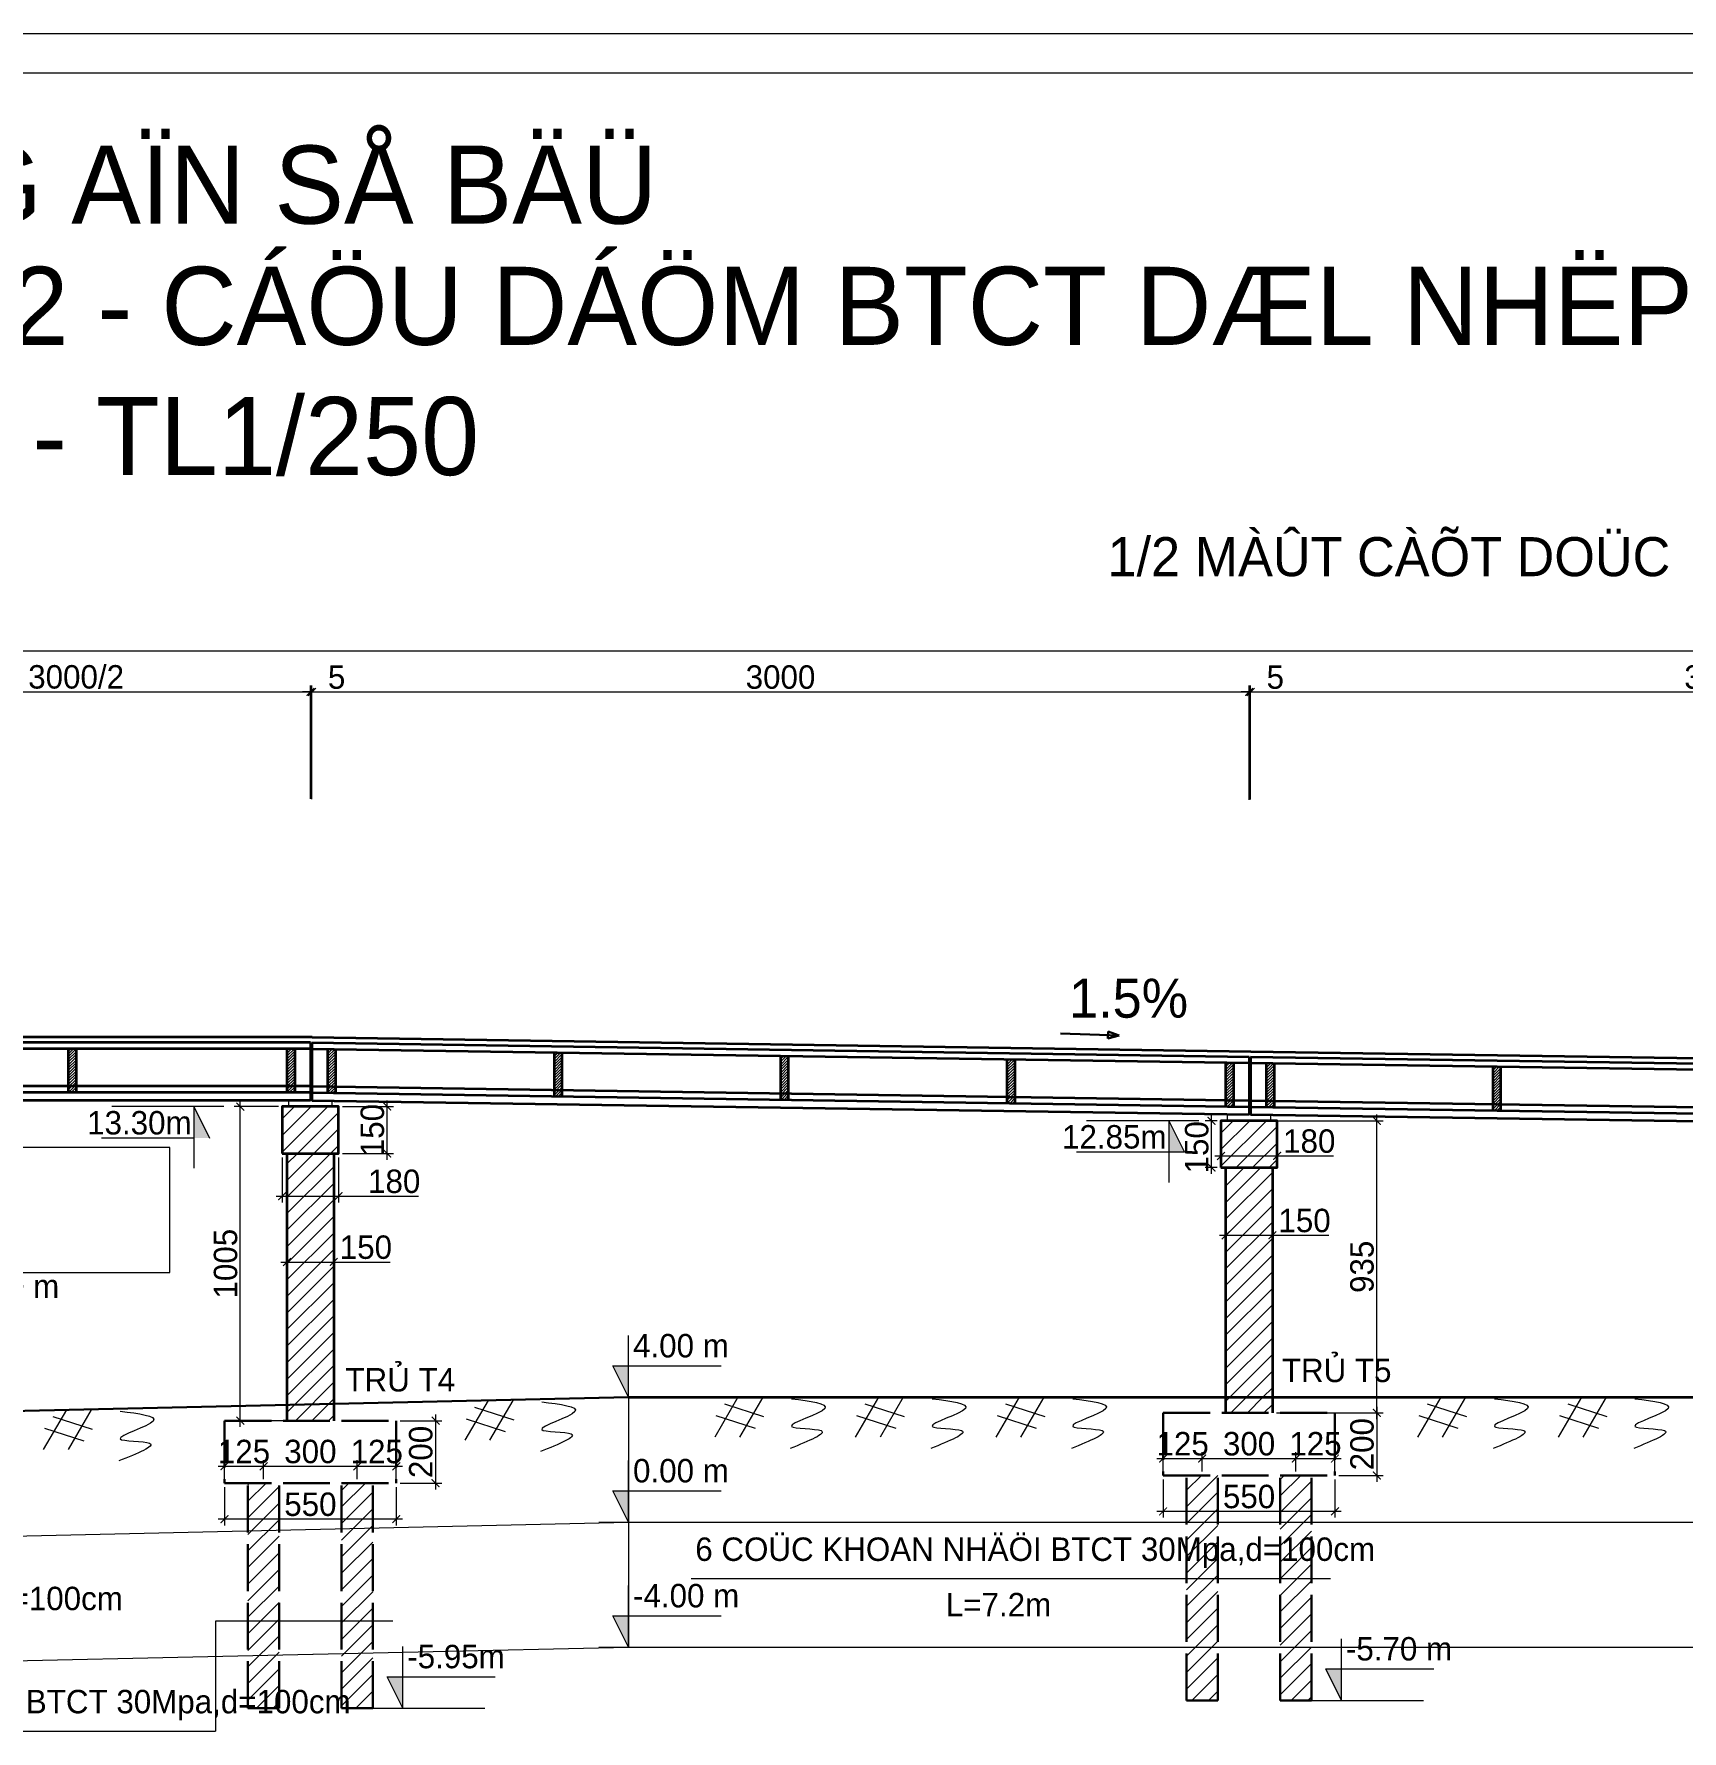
# Model space of a CAD drawing. Header units: millimetres. Extents: x -354608 to 492029, y -885357 to -234285.
# Drawn here: x -175870 to -123107, y -629643 to -575328 of the extents above; entities that cross this region are included whole.
import ezdxf

# ---------------------------------------------------------------- set-up
doc = ezdxf.new("R2010")
doc.units = ezdxf.units.MM
doc.header["$LTSCALE"] = 0.25
doc.header["$MEASUREMENT"] = 0
doc.header["$PDMODE"] = 34
doc.linetypes.add('ACAD_ISO02W100', pattern=[15, 12, -3])
doc.layers.get('0').update_dxf_attribs({"lineweight": 30})
for name, color, linetype, lineweight in [('!coban', 142, 'Continuous', 30), ('!hatch', 7, 'Continuous', 9), ('!manh', 21, 'Continuous', 20), ('!text', 130, 'Continuous', 20), ('2', 253, 'Continuous', 15), ('dam', 1, 'Continuous', 35), ('duong 1', 1, 'Continuous', 30), ('duong 2', 2, 'Continuous', 13), ('duong 3', 3, 'Continuous', 30), ('dut', 2, 'ACAD_ISO02W100', 30), ('kichthuoc', 3, 'Continuous', 20)]:
    doc.layers.add(name, color=color, linetype=linetype, lineweight=lineweight)
doc.styles.add('K-THUOC', font='11_3664_VSWICONN.TTF')
doc.styles.get("Standard").update_dxf_attribs({"font": 'VNswitzerlandcondlight.TTF'})
doc.dimstyles.new('CHUAN TL 250', dxfattribs={"dimscale": 250, "dimtxt": 3, "dimasz": 1, "dimexe": 0.8, "dimexo": 0.5, "dimgap": 0.35, "dimtad": 1, "dimdec": 0, "dimlfac": 0.1, "dimzin": 0, "dimdsep": 46, "dimtxsty": 'K-THUOC', "dimblk": 'ARCHTICK', "dimcen": 1, "dimdle": 0.8, "dimclrd": 7, "dimclre": 7, "dimclrt": 256, "dimadec": 0, "dimazin": 0, "dimtfac": 1, "dimtdec": 0, "dimtmove": 0, "dimatfit": 3, "dimfxl": 0, "dimfrac": 2, "dimtolj": 1, "dimtzin": 0, "dimlwd": 15, "dimlwe": 15, "dimarcsym": 0})
pattern_1 = [(45, (-197268.6, -622961.7), (-265.165, 265.165), [])]
pattern_2 = [(45, (-227318.613, -622510.687), (-44.194174, 44.194174), [])]
pattern_3 = [(45, (-257368.613, -622059.687), (-44.194174, 44.194174), [])]
pattern_4 = [(45, (-197268.613, -622961.687), (-44.19417, 44.19417), [])]

# ---------------------------------------------------------------- blocks, each defined once
blk = doc.blocks.new('_ArchTick')
at = {"color": 0, "linetype": 'ByBlock', "const_width": 0.15}
blk.add_lwpolyline([(-0.5, -0.5), (0.5, 0.5)], dxfattribs=at)
blk = doc.blocks.new('*D252')
at = {"layer": '2', "color": 7, "lineweight": 15}
for p, q in [((-164144, -619710), (-162812, -619710)), ((-163012, -619510), (-163012, -621910)), ((-164144, -621710), (-162812, -621710))]:
    blk.add_line(p, q, dxfattribs=at)
at = {"layer": 'Defpoints', "color": 0}
for p in [(-164269, -619710), (-164269, -621710), (-163012, -621710)]:
    blk.add_point(p, dxfattribs=at)
at = {"layer": '2', "color": 7, "lineweight": 15, "xscale": 250, "yscale": 250, "zscale": 250}
for p, rotation in [((-163012, -619710), 90), ((-163012, -621710), 270)]:
    blk.add_blockref('_ArchTick', p, dxfattribs=dict(at, rotation=rotation))
at = {"layer": '2', "insert": (-163482, -620710), "char_height": 750, "attachment_point": 5, "rotation": 90, "style": 'K-THUOC'}
blk.add_mtext('\\A1;200', dxfattribs=at)
blk = doc.blocks.new('*D253')
at = {"layer": '2', "color": 7, "lineweight": 15}
for p, q in [((-169969, -621170), (-168319, -621170)), ((-169769, -621585), (-169769, -620970)), ((-168519, -621585), (-168519, -620970))]:
    blk.add_line(p, q, dxfattribs=at)
at = {"layer": 'Defpoints', "color": 0}
for p in [(-168519, -621170), (-169769, -621710), (-168519, -621710)]:
    blk.add_point(p, dxfattribs=at)
at = {"layer": '2', "color": 7, "lineweight": 15, "xscale": 250, "yscale": 250, "zscale": 250, "rotation": 180}
blk.add_blockref('_ArchTick', (-169769, -621170), dxfattribs=at)
at = {"layer": '2', "color": 7, "lineweight": 15, "xscale": 250, "yscale": 250, "zscale": 250}
blk.add_blockref('_ArchTick', (-168519, -621170), dxfattribs=at)
at = {"layer": '2', "insert": (-169144, -620701), "char_height": 750, "attachment_point": 5, "style": 'K-THUOC'}
blk.add_mtext('\\A1;125', dxfattribs=at)
blk = doc.blocks.new('*D254')
at = {"layer": '2', "color": 7, "lineweight": 15}
for p, q in [((-168719, -621170), (-165319, -621170)), ((-168519, -621585), (-168519, -620970)), ((-165519, -621585), (-165519, -620970))]:
    blk.add_line(p, q, dxfattribs=at)
at = {"layer": 'Defpoints', "color": 0}
for p in [(-165519, -621170), (-168519, -621710), (-165519, -621710)]:
    blk.add_point(p, dxfattribs=at)
at = {"layer": '2', "color": 7, "lineweight": 15, "xscale": 250, "yscale": 250, "zscale": 250, "rotation": 180}
blk.add_blockref('_ArchTick', (-168519, -621170), dxfattribs=at)
at = {"layer": '2', "color": 7, "lineweight": 15, "xscale": 250, "yscale": 250, "zscale": 250}
blk.add_blockref('_ArchTick', (-165519, -621170), dxfattribs=at)
at = {"layer": '2', "insert": (-167019, -620700), "char_height": 750, "attachment_point": 5, "style": 'K-THUOC'}
blk.add_mtext('\\A1;300', dxfattribs=at)
blk = doc.blocks.new('*D255')
at = {"layer": '2', "color": 7, "lineweight": 15}
for p, q in [((-165719, -621170), (-164069, -621170)), ((-165519, -621585), (-165519, -620970)), ((-164269, -621585), (-164269, -620970))]:
    blk.add_line(p, q, dxfattribs=at)
at = {"layer": 'Defpoints', "color": 0}
for p in [(-164269, -621170), (-165519, -621710), (-164269, -621710)]:
    blk.add_point(p, dxfattribs=at)
at = {"layer": '2', "color": 7, "lineweight": 15, "xscale": 250, "yscale": 250, "zscale": 250, "rotation": 180}
blk.add_blockref('_ArchTick', (-165519, -621170), dxfattribs=at)
at = {"layer": '2', "color": 7, "lineweight": 15, "xscale": 250, "yscale": 250, "zscale": 250}
blk.add_blockref('_ArchTick', (-164269, -621170), dxfattribs=at)
at = {"layer": '2', "insert": (-164894, -620701), "char_height": 750, "attachment_point": 5, "style": 'K-THUOC'}
blk.add_mtext('\\A1;125', dxfattribs=at)
blk = doc.blocks.new('*D256')
at = {"layer": '2', "color": 7, "lineweight": 15}
for p, q in [((-169769, -621835), (-169769, -623060)), ((-164269, -621835), (-164269, -623060)), ((-164069, -622860), (-169969, -622860))]:
    blk.add_line(p, q, dxfattribs=at)
at = {"layer": 'Defpoints', "color": 0}
for p in [(-169769, -621710), (-164269, -621710), (-169769, -622860)]:
    blk.add_point(p, dxfattribs=at)
at = {"layer": '2', "color": 7, "lineweight": 15, "xscale": 250, "yscale": 250, "zscale": 250, "rotation": 180}
blk.add_blockref('_ArchTick', (-169769, -622860), dxfattribs=at)
at = {"layer": '2', "color": 7, "lineweight": 15, "xscale": 250, "yscale": 250, "zscale": 250}
blk.add_blockref('_ArchTick', (-164269, -622860), dxfattribs=at)
at = {"layer": '2', "insert": (-167019, -622389), "char_height": 750, "attachment_point": 5, "style": 'K-THUOC'}
blk.add_mtext('\\A1;550', dxfattribs=at)
blk = doc.blocks.new('*D258')
at = {"layer": '2', "color": 7, "lineweight": 15}
for p, q in [((-137869, -610235), (-137869, -611436)), ((-136069, -610235), (-136069, -611436)), ((-138069, -611236), (-136069, -611236)), ((-136069, -611236), (-134266, -611236))]:
    blk.add_line(p, q, dxfattribs=at)
at = {"layer": 'Defpoints', "color": 0}
for p in [(-137869, -610110), (-136069, -610110), (-136069, -611236)]:
    blk.add_point(p, dxfattribs=at)
at = {"layer": '2', "color": 7, "lineweight": 15, "xscale": 250, "yscale": 250, "zscale": 250, "rotation": 180}
blk.add_blockref('_ArchTick', (-137869, -611236), dxfattribs=at)
at = {"layer": '2', "color": 7, "lineweight": 15, "xscale": 250, "yscale": 250, "zscale": 250}
blk.add_blockref('_ArchTick', (-136069, -611236), dxfattribs=at)
at = {"layer": '2', "insert": (-135042, -610766), "char_height": 750, "attachment_point": 5, "style": 'K-THUOC'}
blk.add_mtext('\\A1;180', dxfattribs=at)
blk = doc.blocks.new('*D259')
at = {"layer": '2', "color": 7, "lineweight": 15}
for p, q in [((-138171, -611810), (-138171, -609910)), ((-137994, -610110), (-138371, -610110)), ((-137994, -611610), (-138371, -611610))]:
    blk.add_line(p, q, dxfattribs=at)
at = {"layer": 'Defpoints', "color": 0}
for p in [(-138171, -610110), (-137869, -610110), (-137869, -611610)]:
    blk.add_point(p, dxfattribs=at)
at = {"layer": '2', "color": 7, "lineweight": 15, "xscale": 250, "yscale": 250, "zscale": 250}
for p, rotation in [((-138171, -610110), 90), ((-138171, -611610), 270)]:
    blk.add_blockref('_ArchTick', p, dxfattribs=dict(at, rotation=rotation))
at = {"layer": '2', "insert": (-138641, -610960), "char_height": 750, "attachment_point": 5, "rotation": 90, "style": 'K-THUOC'}
blk.add_mtext('\\A1;150', dxfattribs=at)
blk = doc.blocks.new('*D257')
at = {"layer": '2', "color": 7, "lineweight": 15}
for p, q in [((-137719, -613211), (-137719, -613977)), ((-136219, -613211), (-136219, -613977)), ((-137919, -613777), (-136219, -613777)), ((-136219, -613777), (-134416, -613777))]:
    blk.add_line(p, q, dxfattribs=at)
at = {"layer": 'Defpoints', "color": 0}
for p in [(-137719, -613086), (-136219, -613086), (-136219, -613777)]:
    blk.add_point(p, dxfattribs=at)
at = {"layer": '2', "color": 7, "lineweight": 15, "xscale": 250, "yscale": 250, "zscale": 250, "rotation": 180}
blk.add_blockref('_ArchTick', (-137719, -613777), dxfattribs=at)
at = {"layer": '2', "color": 7, "lineweight": 15, "xscale": 250, "yscale": 250, "zscale": 250}
blk.add_blockref('_ArchTick', (-136219, -613777), dxfattribs=at)
at = {"layer": '2', "insert": (-135192, -613307), "char_height": 750, "attachment_point": 5, "style": 'K-THUOC'}
blk.add_mtext('\\A1;150', dxfattribs=at)
blk = doc.blocks.new('*D263')
at = {"layer": '2', "color": 7, "lineweight": 15}
for p, q in [((-134094, -619462), (-132679, -619462)), ((-132879, -619262), (-132879, -621662)), ((-134094, -621462), (-132679, -621462))]:
    blk.add_line(p, q, dxfattribs=at)
at = {"layer": 'Defpoints', "color": 0}
for p in [(-134219, -619462), (-134219, -621462), (-132879, -621462)]:
    blk.add_point(p, dxfattribs=at)
at = {"layer": '2', "color": 7, "lineweight": 15, "xscale": 250, "yscale": 250, "zscale": 250}
for p, rotation in [((-132879, -619462), 90), ((-132879, -621462), 270)]:
    blk.add_blockref('_ArchTick', p, dxfattribs=dict(at, rotation=rotation))
at = {"layer": '2', "insert": (-133350, -620462), "char_height": 750, "attachment_point": 5, "rotation": 90, "style": 'K-THUOC'}
blk.add_mtext('\\A1;200', dxfattribs=at)
blk = doc.blocks.new('*D264')
at = {"layer": '2', "color": 7, "lineweight": 15}
for p, q in [((-139719, -621337), (-139719, -620721)), ((-138469, -621337), (-138469, -620721)), ((-139919, -620921), (-138269, -620921))]:
    blk.add_line(p, q, dxfattribs=at)
at = {"layer": 'Defpoints', "color": 0}
for p in [(-138469, -620921), (-139719, -621462), (-138469, -621462)]:
    blk.add_point(p, dxfattribs=at)
at = {"layer": '2', "color": 7, "lineweight": 15, "xscale": 250, "yscale": 250, "zscale": 250, "rotation": 180}
blk.add_blockref('_ArchTick', (-139719, -620921), dxfattribs=at)
at = {"layer": '2', "color": 7, "lineweight": 15, "xscale": 250, "yscale": 250, "zscale": 250}
blk.add_blockref('_ArchTick', (-138469, -620921), dxfattribs=at)
at = {"layer": '2', "insert": (-139094, -620452), "char_height": 750, "attachment_point": 5, "style": 'K-THUOC'}
blk.add_mtext('\\A1;125', dxfattribs=at)
blk = doc.blocks.new('*D265')
at = {"layer": '2', "color": 7, "lineweight": 15}
for p, q in [((-138469, -621337), (-138469, -620721)), ((-135469, -621337), (-135469, -620721)), ((-138669, -620921), (-135269, -620921))]:
    blk.add_line(p, q, dxfattribs=at)
at = {"layer": 'Defpoints', "color": 0}
for p in [(-135469, -620921), (-138469, -621462), (-135469, -621462)]:
    blk.add_point(p, dxfattribs=at)
at = {"layer": '2', "color": 7, "lineweight": 15, "xscale": 250, "yscale": 250, "zscale": 250, "rotation": 180}
blk.add_blockref('_ArchTick', (-138469, -620921), dxfattribs=at)
at = {"layer": '2', "color": 7, "lineweight": 15, "xscale": 250, "yscale": 250, "zscale": 250}
blk.add_blockref('_ArchTick', (-135469, -620921), dxfattribs=at)
at = {"layer": '2', "insert": (-136969, -620451), "char_height": 750, "attachment_point": 5, "style": 'K-THUOC'}
blk.add_mtext('\\A1;300', dxfattribs=at)
blk = doc.blocks.new('*D266')
at = {"layer": '2', "color": 7, "lineweight": 15}
for p, q in [((-135469, -621337), (-135469, -620721)), ((-134219, -621337), (-134219, -620721)), ((-135669, -620921), (-134019, -620921))]:
    blk.add_line(p, q, dxfattribs=at)
at = {"layer": 'Defpoints', "color": 0}
for p in [(-134219, -620921), (-135469, -621462), (-134219, -621462)]:
    blk.add_point(p, dxfattribs=at)
at = {"layer": '2', "color": 7, "lineweight": 15, "xscale": 250, "yscale": 250, "zscale": 250, "rotation": 180}
blk.add_blockref('_ArchTick', (-135469, -620921), dxfattribs=at)
at = {"layer": '2', "color": 7, "lineweight": 15, "xscale": 250, "yscale": 250, "zscale": 250}
blk.add_blockref('_ArchTick', (-134219, -620921), dxfattribs=at)
at = {"layer": '2', "insert": (-134844, -620452), "char_height": 750, "attachment_point": 5, "style": 'K-THUOC'}
blk.add_mtext('\\A1;125', dxfattribs=at)
blk = doc.blocks.new('*D267')
at = {"layer": '2', "color": 7, "lineweight": 15}
for p, q in [((-139719, -621587), (-139719, -622811)), ((-134219, -621587), (-134219, -622811)), ((-134019, -622611), (-139919, -622611))]:
    blk.add_line(p, q, dxfattribs=at)
at = {"layer": 'Defpoints', "color": 0}
for p in [(-139719, -621462), (-134219, -621462), (-139719, -622611)]:
    blk.add_point(p, dxfattribs=at)
at = {"layer": '2', "color": 7, "lineweight": 15, "xscale": 250, "yscale": 250, "zscale": 250, "rotation": 180}
blk.add_blockref('_ArchTick', (-139719, -622611), dxfattribs=at)
at = {"layer": '2', "color": 7, "lineweight": 15, "xscale": 250, "yscale": 250, "zscale": 250}
blk.add_blockref('_ArchTick', (-134219, -622611), dxfattribs=at)
at = {"layer": '2', "insert": (-136969, -622141), "char_height": 750, "attachment_point": 5, "style": 'K-THUOC'}
blk.add_mtext('\\A1;550', dxfattribs=at)
blk = doc.blocks.new('*D268')
at = {"layer": '2', "color": 7, "lineweight": 15}
for p, q in [((-132879, -619662), (-132879, -609910)), ((-136188, -610110), (-132679, -610110)), ((-136094, -619462), (-132679, -619462))]:
    blk.add_line(p, q, dxfattribs=at)
at = {"layer": 'Defpoints', "color": 0}
for p in [(-136313, -610110), (-132879, -610110), (-136219, -619462)]:
    blk.add_point(p, dxfattribs=at)
at = {"layer": '2', "color": 7, "lineweight": 15, "xscale": 250, "yscale": 250, "zscale": 250}
for p, rotation in [((-132879, -610110), 90), ((-132879, -619462), 270)]:
    blk.add_blockref('_ArchTick', p, dxfattribs=dict(at, rotation=rotation))
at = {"layer": '2', "insert": (-133350, -614786), "char_height": 750, "attachment_point": 5, "rotation": 90, "style": 'K-THUOC'}
blk.add_mtext('\\A1;935', dxfattribs=at)
blk = doc.blocks.new('*D464')
at = {"layer": '2', "color": 7, "lineweight": 15}
for p, q in [((-167019, -599810), (-167019, -596185)), ((-166969, -599817), (-166969, -596185)), ((-167019, -596385), (-167269, -596385)), ((-167019, -596385), (-166969, -596385)), ((-166969, -596385), (-165890, -596385))]:
    blk.add_line(p, q, dxfattribs=at)
at = {"layer": 'Defpoints', "color": 0}
for p in [(-166969, -596385), (-167019, -599935), (-166969, -599942)]:
    blk.add_point(p, dxfattribs=at)
at = {"layer": '2', "color": 7, "lineweight": 15, "xscale": 250, "yscale": 250, "zscale": 250}
blk.add_blockref('_ArchTick', (-167019, -596385), dxfattribs=at)
at = {"layer": '2', "color": 7, "lineweight": 15, "xscale": 250, "yscale": 250, "zscale": 250, "rotation": 180}
blk.add_blockref('_ArchTick', (-166969, -596385), dxfattribs=at)
at = {"layer": '2', "insert": (-166179, -595915), "char_height": 750, "attachment_point": 5, "style": 'K-THUOC'}
blk.add_mtext('\\A1;5', dxfattribs=at)
blk = doc.blocks.new('*D465')
at = {"layer": '2', "color": 7, "lineweight": 15}
for p, q in [((-166969, -599817), (-166969, -596185)), ((-136969, -599838), (-136969, -596185)), ((-167169, -596385), (-136769, -596385))]:
    blk.add_line(p, q, dxfattribs=at)
at = {"layer": 'Defpoints', "color": 0}
for p in [(-136969, -596385), (-166969, -599942), (-136969, -599963)]:
    blk.add_point(p, dxfattribs=at)
at = {"layer": '2', "color": 7, "lineweight": 15, "xscale": 250, "yscale": 250, "zscale": 250, "rotation": 180}
blk.add_blockref('_ArchTick', (-166969, -596385), dxfattribs=at)
at = {"layer": '2', "color": 7, "lineweight": 15, "xscale": 250, "yscale": 250, "zscale": 250}
blk.add_blockref('_ArchTick', (-136969, -596385), dxfattribs=at)
at = {"layer": '2', "insert": (-151969, -595915), "char_height": 750, "attachment_point": 5, "style": 'K-THUOC'}
blk.add_mtext('\\A1;3000', dxfattribs=at)
blk = doc.blocks.new('*D466')
at = {"layer": '2', "color": 7, "lineweight": 15}
for p, q in [((-136969, -599838), (-136969, -596185)), ((-136919, -599834), (-136919, -596185)), ((-136969, -596385), (-137219, -596385)), ((-136969, -596385), (-136919, -596385)), ((-136919, -596385), (-135840, -596385))]:
    blk.add_line(p, q, dxfattribs=at)
at = {"layer": 'Defpoints', "color": 0}
for p in [(-136919, -596385), (-136969, -599963), (-136919, -599959)]:
    blk.add_point(p, dxfattribs=at)
at = {"layer": '2', "color": 7, "lineweight": 15, "xscale": 250, "yscale": 250, "zscale": 250}
blk.add_blockref('_ArchTick', (-136969, -596385), dxfattribs=at)
at = {"layer": '2', "color": 7, "lineweight": 15, "xscale": 250, "yscale": 250, "zscale": 250, "rotation": 180}
blk.add_blockref('_ArchTick', (-136919, -596385), dxfattribs=at)
at = {"layer": '2', "insert": (-136129, -595915), "char_height": 750, "attachment_point": 5, "style": 'K-THUOC'}
blk.add_mtext('\\A1;5', dxfattribs=at)
blk = doc.blocks.new('*D467')
at = {"layer": '2', "color": 7, "lineweight": 15}
for p, q in [((-136919, -599834), (-136919, -596185)), ((-106919, -600186), (-106919, -596185)), ((-137119, -596385), (-106719, -596385))]:
    blk.add_line(p, q, dxfattribs=at)
at = {"layer": 'Defpoints', "color": 0}
for p in [(-106919, -596385), (-136919, -599959), (-106919, -600311)]:
    blk.add_point(p, dxfattribs=at)
at = {"layer": '2', "color": 7, "lineweight": 15, "xscale": 250, "yscale": 250, "zscale": 250, "rotation": 180}
blk.add_blockref('_ArchTick', (-136919, -596385), dxfattribs=at)
at = {"layer": '2', "color": 7, "lineweight": 15, "xscale": 250, "yscale": 250, "zscale": 250}
blk.add_blockref('_ArchTick', (-106919, -596385), dxfattribs=at)
at = {"layer": '2', "insert": (-121919, -595915), "char_height": 750, "attachment_point": 5, "style": 'K-THUOC'}
blk.add_mtext('\\A1;3000', dxfattribs=at)
blk = doc.blocks.new('*D478')
at = {"layer": '2', "color": 7, "lineweight": 15}
for p, q in [((-287419, -595068), (-76619, -595068)), ((-287219, -596614), (-287219, -594868)), ((-76819, -597033), (-76819, -594868))]:
    blk.add_line(p, q, dxfattribs=at)
at = {"layer": 'Defpoints', "color": 0}
for p in [(-76819, -595068), (-287219, -596739), (-76819, -597158)]:
    blk.add_point(p, dxfattribs=at)
at = {"layer": '2', "color": 7, "lineweight": 15, "xscale": 250, "yscale": 250, "zscale": 250, "rotation": 180}
blk.add_blockref('_ArchTick', (-287219, -595068), dxfattribs=at)
at = {"layer": '2', "color": 7, "lineweight": 15, "xscale": 250, "yscale": 250, "zscale": 250}
blk.add_blockref('_ArchTick', (-76819, -595068), dxfattribs=at)
at = {"layer": '2', "insert": (-182019, -594597), "char_height": 750, "attachment_point": 5, "style": 'K-THUOC'}
blk.add_mtext('\\A1;21040', dxfattribs=at)
blk = doc.blocks.new('*D481')
at = {"layer": '2', "color": 7, "lineweight": 15}
for p, q in [((-168044, -609659), (-169462, -609659)), ((-169262, -619910), (-169262, -609459)), ((-167894, -619710), (-169462, -619710))]:
    blk.add_line(p, q, dxfattribs=at)
at = {"layer": 'Defpoints', "color": 0}
for p in [(-169262, -609659), (-167919, -609659), (-167769, -619710)]:
    blk.add_point(p, dxfattribs=at)
at = {"layer": '2', "color": 7, "lineweight": 15, "xscale": 250, "yscale": 250, "zscale": 250}
for p, rotation in [((-169262, -609659), 90), ((-169262, -619710), 270)]:
    blk.add_blockref('_ArchTick', p, dxfattribs=dict(at, rotation=rotation))
at = {"layer": '2', "insert": (-169732, -614684), "char_height": 750, "attachment_point": 5, "rotation": 90, "style": 'K-THUOC'}
blk.add_mtext('\\A1;1005', dxfattribs=at)
blk = doc.blocks.new('*D700')
at = {"layer": '2', "color": 7, "lineweight": 15}
for p, q in [((-182019, -599810), (-182019, -596185)), ((-167019, -599810), (-167019, -596185)), ((-182219, -596385), (-166819, -596385))]:
    blk.add_line(p, q, dxfattribs=at)
at = {"layer": 'Defpoints', "color": 0}
for p in [(-167019, -596385), (-182019, -599935), (-167019, -599935)]:
    blk.add_point(p, dxfattribs=at)
at = {"layer": '2', "color": 7, "lineweight": 15, "xscale": 250, "yscale": 250, "zscale": 250, "rotation": 180}
blk.add_blockref('_ArchTick', (-182019, -596385), dxfattribs=at)
at = {"layer": '2', "color": 7, "lineweight": 15, "xscale": 250, "yscale": 250, "zscale": 250}
blk.add_blockref('_ArchTick', (-167019, -596385), dxfattribs=at)
at = {"layer": '2', "insert": (-174519, -595909), "char_height": 750, "attachment_point": 5, "style": 'K-THUOC'}
blk.add_mtext('\\A1;3000/2', dxfattribs=at)
blk = doc.blocks.new('*D736')
at = {"layer": '2', "color": 7, "lineweight": 15}
for p, q in [((-167919, -611284), (-167919, -612724)), ((-166119, -611284), (-166119, -612724)), ((-168119, -612524), (-166119, -612524)), ((-166119, -612524), (-163560, -612524))]:
    blk.add_line(p, q, dxfattribs=at)
at = {"layer": 'Defpoints', "color": 0}
for p in [(-167919, -611159), (-166119, -611159), (-166119, -612524)]:
    blk.add_point(p, dxfattribs=at)
at = {"layer": '2', "color": 7, "lineweight": 15, "xscale": 250, "yscale": 250, "zscale": 250, "rotation": 180}
blk.add_blockref('_ArchTick', (-167919, -612524), dxfattribs=at)
at = {"layer": '2', "color": 7, "lineweight": 15, "xscale": 250, "yscale": 250, "zscale": 250}
blk.add_blockref('_ArchTick', (-166119, -612524), dxfattribs=at)
at = {"layer": '2', "insert": (-164336, -612053), "char_height": 750, "attachment_point": 5, "style": 'K-THUOC'}
blk.add_mtext('\\A1;180', dxfattribs=at)
blk = doc.blocks.new('*D737')
at = {"layer": '2', "color": 7, "lineweight": 15}
for p, q in [((-167769, -614241), (-167769, -614831)), ((-166269, -614241), (-166269, -614831)), ((-167969, -614631), (-166269, -614631)), ((-166269, -614631), (-164466, -614631))]:
    blk.add_line(p, q, dxfattribs=at)
at = {"layer": 'Defpoints', "color": 0}
for p in [(-167769, -614116), (-166269, -614116), (-166269, -614631)]:
    blk.add_point(p, dxfattribs=at)
at = {"layer": '2', "color": 7, "lineweight": 15, "xscale": 250, "yscale": 250, "zscale": 250, "rotation": 180}
blk.add_blockref('_ArchTick', (-167769, -614631), dxfattribs=at)
at = {"layer": '2', "color": 7, "lineweight": 15, "xscale": 250, "yscale": 250, "zscale": 250}
blk.add_blockref('_ArchTick', (-166269, -614631), dxfattribs=at)
at = {"layer": '2', "insert": (-165242, -614161), "char_height": 750, "attachment_point": 5, "style": 'K-THUOC'}
blk.add_mtext('\\A1;150', dxfattribs=at)
blk = doc.blocks.new('*D738')
at = {"layer": '2', "color": 7, "lineweight": 15}
for p, q in [((-165994, -609659), (-164361, -609659)), ((-164561, -611359), (-164561, -609459)), ((-165994, -611159), (-164361, -611159))]:
    blk.add_line(p, q, dxfattribs=at)
at = {"layer": 'Defpoints', "color": 0}
for p in [(-166119, -609659), (-164561, -609659), (-166119, -611159)]:
    blk.add_point(p, dxfattribs=at)
at = {"layer": '2', "color": 7, "lineweight": 15, "xscale": 250, "yscale": 250, "zscale": 250}
for p, rotation in [((-164561, -609659), 90), ((-164561, -611159), 270)]:
    blk.add_blockref('_ArchTick', p, dxfattribs=dict(at, rotation=rotation))
at = {"layer": '2', "insert": (-165032, -610409), "char_height": 750, "attachment_point": 5, "rotation": 90, "style": 'K-THUOC'}
blk.add_mtext('\\A1;150', dxfattribs=at)
blk = doc.blocks.new('dattn')
at = {"layer": 'duong 3', "lineweight": 13}
for p, q in [((0, 0), (-745, -1272)), ((793, 0), (48, -1272)), ((-434, -212), (820, -618)), ((-705, -585), (549, -991))]:
    blk.add_line(p, q, dxfattribs=at)
blk.add_spline([(1715, -44), (2779, -359), (1715, -930), (2661, -1067), (1675, -1638)], degree=3, dxfattribs=at)

msp = doc.modelspace()

# ---------------------------------------------------------------- hatches: boundary and pattern name
at = {"layer": '!hatch', "lineweight": 13}
h = msp.add_hatch(dxfattribs=at)
h.set_pattern_fill('ANSI31', color=256, scale=3000, style=0)
h.set_pattern_definition(pattern_1)
h.paths.add_polyline_path([(-166118.6, -609658.7), (-167918.6, -609658.7), (-167918.6, -611158.7), (-166118.6, -611158.7)])
h = msp.add_hatch(dxfattribs=at)
h.set_pattern_fill('ANSI31', color=256, scale=3000, style=0)
h.set_pattern_definition([(45, (-167218.6, -623412.7), (-265.165, 265.165), [])])
h.paths.add_polyline_path([(-136068.6, -610109.7), (-137868.6, -610109.7), (-137868.6, -611609.7), (-136068.6, -611609.7)])
h = msp.add_hatch(dxfattribs=at)
h.set_pattern_fill('ANSI31', color=256, scale=3000, style=0)
h.set_pattern_definition(pattern_1)
h.paths.add_polyline_path([(-166268.6, -611158.7), (-167768.6, -611158.7), (-167768.6, -619204.8), (-166268.6, -619171.4)])
h.paths.add_polyline_path([(-166268.6, -619171.4), (-167768.6, -619204.8), (-167768.6, -619710.3), (-166268.6, -619710.3)])
h = msp.add_hatch(dxfattribs=at)
h.set_pattern_fill('ANSI31', color=256, scale=3000, style=0)
h.set_pattern_definition(pattern_1)
h.paths.add_polyline_path([(-136218.6, -611609.7), (-137718.6, -611609.7), (-137718.6, -618961.7), (-136218.6, -618961.7)])
h = msp.add_hatch(dxfattribs=at)
h.set_pattern_fill('ANSI31', color=256, scale=3000, style=0)
h.set_pattern_definition(pattern_1)
h.paths.add_polyline_path([(-137718.6, -618961.7), (-137718.6, -619461.7), (-136218.6, -619461.7), (-136218.6, -618961.7)])
h = msp.add_hatch(dxfattribs=at)
h.set_pattern_fill('ANSI31', color=256, scale=3000, style=0)
h.set_pattern_definition(pattern_1)
h.paths.add_polyline_path([(-165018.6, -627143.6), (-166018.6, -627165.9), (-166018.6, -628910.3), (-165018.6, -628910.3)])
h.paths.add_polyline_path([(-165018.6, -626126.3), (-166018.6, -626126.3), (-166018.6, -627165.9), (-165018.6, -627143.6)])
h.paths.add_polyline_path([(-165018.6, -623143.6), (-166018.6, -623165.9), (-166018.6, -626126.3), (-165018.6, -626126.3)])
h.paths.add_polyline_path([(-165018.6, -621710.3), (-166018.6, -621710.3), (-166018.6, -623165.9), (-165018.6, -623143.6)])
h.paths.add_polyline_path([(-168018.6, -627210.3), (-169018.6, -627232.5), (-169018.6, -628910.3), (-168018.6, -628910.3)])
h.paths.add_polyline_path([(-168018.6, -626126.3), (-169018.6, -626126.3), (-169018.6, -627232.5), (-168018.6, -627210.3)])
h.paths.add_polyline_path([(-168018.6, -623210.3), (-169018.6, -623232.5), (-169018.6, -626126.3), (-168018.6, -626126.3)])
h.paths.add_polyline_path([(-168018.6, -621710.3), (-169018.6, -621710.3), (-169018.6, -623232.5), (-168018.6, -623210.3)])
h = msp.add_hatch(dxfattribs=at)
h.set_pattern_fill('ANSI31', color=256, scale=3000, style=0)
h.set_pattern_definition(pattern_1)
h.paths.add_polyline_path([(-137968.6, -626961.7), (-138968.6, -626961.7), (-138968.6, -628661.7), (-137968.6, -628661.7)])
h.paths.add_polyline_path([(-137968.6, -624765.1), (-138968.6, -624765.1), (-138968.6, -626961.7), (-137968.6, -626961.7)])
h.paths.add_polyline_path([(-137968.6, -622961.7), (-138968.6, -622961.7), (-138968.6, -624765.1), (-137968.6, -624765.1)])
h.paths.add_polyline_path([(-137968.6, -621461.7), (-138968.6, -621461.7), (-138968.6, -622961.7), (-137968.6, -622961.7)])
h.paths.add_polyline_path([(-134968.6, -626961.7), (-135968.6, -626961.7), (-135968.6, -628661.7), (-134968.6, -628661.7)])
h.paths.add_polyline_path([(-134968.6, -624765.1), (-135968.6, -624765.1), (-135968.6, -626961.7), (-134968.6, -626961.7)])
h.paths.add_polyline_path([(-134968.6, -622961.7), (-135968.6, -622961.7), (-135968.6, -624765.1), (-134968.6, -624765.1)])
h.paths.add_polyline_path([(-134968.6, -621461.7), (-135968.6, -621461.7), (-135968.6, -622961.7), (-134968.6, -622961.7)])
at = {"layer": '!text'}
h = msp.add_hatch(dxfattribs=at)
h.set_pattern_fill('ANSI31', color=2, scale=500, style=0)
h.set_pattern_definition(pattern_4)
h.paths.add_polyline_path([(-174518.6, -609008.7), (-174768.6, -609008.7), (-174768.6, -609208.7), (-174518.6, -609208.7)])
h.paths.add_polyline_path([(-174518.6, -607808.7), (-174768.6, -607808.7), (-174768.6, -609008.7), (-174518.6, -609008.7)])
h = msp.add_hatch(dxfattribs=at)
h.set_pattern_fill('ANSI31', color=2, scale=500, style=0)
h.set_pattern_definition(pattern_4)
h.paths.add_polyline_path([(-167518.6, -609008.7), (-167768.6, -609008.7), (-167768.6, -609208.7), (-167518.6, -609208.7)])
h.paths.add_polyline_path([(-167518.6, -607808.7), (-167768.6, -607808.7), (-167768.6, -609008.7), (-167518.6, -609008.7)])
h = msp.add_hatch(dxfattribs=at)
h.set_pattern_fill('ANSI31', color=2, scale=500, style=0)
h.set_pattern_definition(pattern_3)
h.paths.add_polyline_path([(-166218.6, -609019.9), (-166468.6, -609016.2), (-166468.6, -609216.2), (-166218.6, -609219.9)])
h.paths.add_polyline_path([(-166218.6, -607819.8), (-166468.6, -607816), (-166468.6, -609016.2), (-166218.6, -609019.9)])
h = msp.add_hatch(dxfattribs=at)
h.set_pattern_fill('ANSI31', color=2, scale=500, style=0)
h.set_pattern_definition(pattern_3)
h.paths.add_polyline_path([(-158968.6, -609128.9), (-159218.6, -609125.1), (-159218.6, -609325.2), (-158968.6, -609328.9)])
h.paths.add_polyline_path([(-158968.6, -607928.8), (-159218.6, -607925), (-159218.6, -609125.1), (-158968.6, -609128.9)])
h = msp.add_hatch(dxfattribs=at)
h.set_pattern_fill('ANSI31', color=2, scale=500, style=0)
h.set_pattern_definition(pattern_3)
h.paths.add_polyline_path([(-151718.6, -609237.9), (-151968.6, -609234.1), (-151968.6, -609434.2), (-151718.6, -609437.9)])
h.paths.add_polyline_path([(-151718.6, -608037.8), (-151968.6, -608034), (-151968.6, -609234.1), (-151718.6, -609237.9)])
h = msp.add_hatch(dxfattribs=at)
h.set_pattern_fill('ANSI31', color=2, scale=500, style=0)
h.set_pattern_definition(pattern_3)
h.paths.add_polyline_path([(-144468.6, -609346.9), (-144718.6, -609343.1), (-144718.6, -609543.2), (-144468.6, -609546.9)])
h.paths.add_polyline_path([(-144468.6, -608146.8), (-144718.6, -608143), (-144718.6, -609343.1), (-144468.6, -609346.9)])
h = msp.add_hatch(dxfattribs=at)
h.set_pattern_fill('ANSI31', color=2, scale=500, style=0)
h.set_pattern_definition(pattern_3)
h.paths.add_polyline_path([(-137468.6, -609452.1), (-137718.6, -609448.4), (-137718.6, -609648.4), (-137468.6, -609652.1)])
h.paths.add_polyline_path([(-137468.6, -608252), (-137718.6, -608248.2), (-137718.6, -609448.4), (-137468.6, -609452.1)])
h = msp.add_hatch(dxfattribs=at)
h.set_pattern_fill('ANSI31', color=2, scale=500, style=0)
h.set_pattern_definition(pattern_2)
h.paths.add_polyline_path([(-136168.6, -609470.9), (-136418.6, -609467.2), (-136418.6, -609667.2), (-136168.6, -609670.9)])
h.paths.add_polyline_path([(-136168.6, -608270.8), (-136418.6, -608267), (-136418.6, -609467.2), (-136168.6, -609470.9)])
h = msp.add_hatch(dxfattribs=at)
h.set_pattern_fill('ANSI31', color=2, scale=500, style=0)
h.set_pattern_definition(pattern_2)
h.paths.add_polyline_path([(-128918.6, -609579.9), (-129168.6, -609576.1), (-129168.6, -609776.2), (-128918.6, -609779.9)])
h.paths.add_polyline_path([(-128918.6, -608379.8), (-129168.6, -608376), (-129168.6, -609576.1), (-128918.6, -609579.9)])
at = {"layer": 'kichthuoc', "lineweight": 13}
for points in [[(-170750.5, -610666.2), (-170248.8, -610666.2), (-170750.5, -609658.7)], [(-139540.1, -611117.2), (-139038.4, -611117.2), (-139540.1, -610109.7)], [(-156830.6, -617954.2), (-157332.3, -617954.2), (-156830.6, -618961.7)], [(-156830.6, -621954.2), (-157332.3, -621954.2), (-156830.6, -622961.7)], [(-156830.6, -625954.2), (-157332.3, -625954.2), (-156830.6, -626961.7)], [(-134009.5, -627654.2), (-134511.3, -627654.2), (-134009.5, -628661.7)], [(-164059.5, -627902.8), (-164561.3, -627902.8), (-164059.5, -628910.3)]]:
    msp.add_hatch(color=256, dxfattribs=at).paths.add_polyline_path(points)

# ---------------------------------------------------------------- linework, layer by layer
at = {"layer": '!coban'}
for p, q in [((-143003.2, -607316), (-141131.9, -607379.1)), ((-141479.6, -607253.8), (-141487.2, -607480.8)), ((-141131.9, -607379.1), (-141487.2, -607480.8)), ((-141131.9, -607379.1), (-141479.6, -607253.8))]:
    msp.add_line(p, q, dxfattribs=at)
at = {"layer": '!manh'}
for p, q in [((-154827.5, -624765.1), (-134357.7, -624765.1)), ((-164381.5, -626126.3), (-170052.5, -626126.3)), ((-170052.5, -626126.3), (-170052.5, -629642.6)), ((-187626.5, -629642.6), (-170052.5, -629642.6))]:
    msp.add_line(p, q, dxfattribs=at)
at = {"layer": '!text'}
for p, q in [((-156830.6, -618961.7), (-156830.6, -622961.7)), ((-201830.6, -623961.7), (-156830.6, -622961.7)), ((-156830.6, -622961.7), (-121830.6, -622961.7)), ((-156830.6, -622961.7), (-156830.6, -626961.7)), ((-201830.6, -627961.7), (-156830.6, -626961.7)), ((-156830.6, -626961.7), (-121830.6, -626961.7))]:
    msp.add_line(p, q, dxfattribs=at)
at = {"layer": '!text', "color": 2}
for points in [[(-167718.6, -609658.7), (-166318.6, -609658.7), (-166318.6, -609458.7), (-167718.6, -609458.7)], [(-137668.6, -610109.7), (-136268.6, -610109.7), (-136268.6, -609909.7), (-137668.6, -609909.7)]]:
    msp.add_lwpolyline(points, close=True, dxfattribs=at)
at = {"layer": '!text'}
msp.add_lwpolyline([(-192518.6, -614961.7), (-171518.6, -614961.7), (-171518.6, -610961.7), (-192518.6, -610961.7)], close=True, dxfattribs=at)
at = {"layer": '2', "color": 3, "lineweight": 5}
for p, q in [((78222.9, -575328.1), (-354608.2, -575328.1)), ((76972.9, -576578.1), (-348358.2, -576578.1))]:
    msp.add_line(p, q, dxfattribs=at)
at = {"layer": 'dam', "ltscale": 800}
for p, q in [((-166966.1, -607438.7), (-197071.2, -607438.7)), ((-167018.6, -607608.7), (-197018.6, -607608.7)), ((-167018.6, -607608.7), (-167018.6, -609458.7)), ((-166968.6, -607608.7), (-166968.6, -609458.7)), ((-166968.6, -607608.7), (-136968.6, -608059.7)), ((-166966.1, -607438.7), (-136916.1, -607889.7)), ((-167018.6, -607808.7), (-197018.6, -607808.7)), ((-174768.6, -607808.7), (-174768.6, -609208.7)), ((-174518.6, -607808.7), (-174518.6, -609208.7)), ((-167768.6, -607808.7), (-167768.6, -609208.7)), ((-167518.6, -607808.7), (-167518.6, -609208.7)), ((-166968.6, -607808.5), (-136968.6, -608259.5)), ((-166468.6, -607816), (-166468.6, -609216.2)), ((-166218.6, -607819.8), (-166218.6, -609219.9)), ((-159218.6, -607925), (-159218.6, -609325.2)), ((-158968.6, -607928.8), (-158968.6, -609328.9)), ((-151968.6, -608034), (-151968.6, -609434.2)), ((-151718.6, -608037.8), (-151718.6, -609437.9)), ((-144718.6, -608143), (-144718.6, -609543.2)), ((-144468.6, -608146.8), (-144468.6, -609546.9)), ((-137718.6, -608248.2), (-137718.6, -609648.4)), ((-137468.6, -608252), (-137468.6, -609652.1)), ((-136968.6, -608059.7), (-136968.6, -609909.7)), ((-136918.6, -608059.7), (-136918.6, -609909.7)), ((-136918.6, -608059.7), (-106918.6, -608510.7)), ((-136918.6, -608259.5), (-106918.6, -608710.5)), ((-136916.1, -607889.7), (-106866.1, -608340.7)), ((-136418.6, -608267), (-136418.6, -609667.2)), ((-136168.6, -608270.8), (-136168.6, -609670.9)), ((-129168.6, -608376), (-129168.6, -609776.2)), ((-128918.6, -608379.8), (-128918.6, -609779.9)), ((-167018.6, -609208.7), (-197018.6, -609208.7)), ((-167018.6, -609008.7), (-195018.6, -609008.7)), ((-166968.6, -609008.6), (-136968.6, -609459.6)), ((-166968.6, -609208.7), (-136968.6, -609659.7)), ((-167018.6, -609458.7), (-197018.6, -609458.7)), ((-166968.6, -609458.7), (-136968.6, -609909.7)), ((-136918.6, -609459.6), (-106918.6, -609910.6)), ((-136918.6, -609659.7), (-106918.6, -610110.7)), ((-136918.6, -609909.7), (-106918.6, -610360.7)), ((-167768.6, -611158.7), (-167768.6, -619710.3)), ((-166268.6, -611158.7), (-166268.6, -619710.3)), ((-137718.6, -611609.7), (-137718.6, -618961.7)), ((-136218.6, -611609.7), (-136218.6, -619461.7)), ((-156830.6, -618961.7), (-121830.6, -618961.7)), ((-137718.6, -618961.7), (-137718.6, -619461.7))]:
    msp.add_line(p, q, dxfattribs=at)
for points in [[(-167918.6, -611158.7), (-166118.6, -611158.7), (-166118.6, -609658.7), (-167918.6, -609658.7)], [(-137868.6, -611609.7), (-136068.6, -611609.7), (-136068.6, -610109.7), (-137868.6, -610109.7)], [(-137868.6, -611609.7), (-136068.6, -611609.7), (-136068.6, -610109.7), (-137868.6, -610109.7)]]:
    msp.add_lwpolyline(points, close=True, dxfattribs=at)
at = {"layer": 'duong 1'}
msp.add_line((-201830.6, -619961.7), (-156830.6, -618961.7), dxfattribs=at)
at = {"layer": 'dut', "ltscale": 500}
for p, q in [((-169768.6, -619710.3), (-164268.6, -619710.3)), ((-169768.6, -619710.3), (-169768.6, -621710.3)), ((-164268.6, -619710.3), (-164268.6, -621710.3)), ((-139718.6, -619461.7), (-134218.6, -619461.7)), ((-139718.6, -619461.7), (-139718.6, -621461.7)), ((-134218.6, -619461.7), (-134218.6, -621461.7)), ((-169768.6, -621710.3), (-164268.6, -621710.3)), ((-169018.6, -628910.3), (-169018.6, -621710.3)), ((-168018.6, -628910.3), (-168018.6, -621710.3)), ((-166018.6, -628910.3), (-166018.6, -621710.3)), ((-165018.6, -628910.3), (-165018.6, -621710.3)), ((-139718.6, -621461.7), (-134218.6, -621461.7)), ((-138968.6, -628661.7), (-138968.6, -621461.7)), ((-137968.6, -628661.7), (-137968.6, -621461.7)), ((-135968.6, -628661.7), (-135968.6, -621461.7)), ((-134968.6, -628661.7), (-134968.6, -621461.7)), ((-169018.6, -628910.3), (-168018.6, -628910.3)), ((-166018.6, -628910.3), (-165018.6, -628910.3)), ((-138968.6, -628661.7), (-137968.6, -628661.7)), ((-135968.6, -628661.7), (-134968.6, -628661.7))]:
    msp.add_line(p, q, dxfattribs=at)
at = {"layer": 'kichthuoc'}
for p, q in [((-169791.4, -609658.7), (-173379.8, -609658.7)), ((-170750.5, -609658.7), (-170750.5, -611633.1)), ((-170750.5, -609658.7), (-170248.8, -610666.2)), ((-138581.1, -610109.7), (-142169.4, -610109.7)), ((-139540.1, -610109.7), (-139540.1, -612084.1)), ((-139540.1, -610109.7), (-139038.4, -611117.2)), ((-170750.5, -610666.2), (-173707.7, -610666.2)), ((-139540.1, -611117.2), (-142497.3, -611117.2)), ((-139038.4, -611117.2), (-139540.1, -611117.2)), ((-156830.6, -618961.7), (-156830.6, -616987.3)), ((-156830.6, -618961.7), (-157332.3, -617954.2)), ((-157332.3, -617954.2), (-156830.6, -617954.2)), ((-156830.6, -617954.2), (-153873.4, -617954.2)), ((-157789.7, -618961.7), (-154201.3, -618961.7)), ((-156830.6, -622961.7), (-156830.6, -620987.3)), ((-156830.6, -622961.7), (-157332.3, -621954.2)), ((-157332.3, -621954.2), (-156830.6, -621954.2)), ((-156830.6, -621954.2), (-153873.4, -621954.2)), ((-157789.7, -622961.7), (-154201.3, -622961.7)), ((-156830.6, -626961.7), (-156830.6, -624987.3)), ((-156830.6, -626961.7), (-157332.3, -625954.2)), ((-157332.3, -625954.2), (-156830.6, -625954.2)), ((-156830.6, -625954.2), (-153873.4, -625954.2)), ((-134009.5, -628661.7), (-134009.5, -626687.3)), ((-164059.5, -628910.3), (-164059.5, -626935.9)), ((-157789.7, -626961.7), (-154201.3, -626961.7)), ((-134009.5, -628661.7), (-134511.3, -627654.2)), ((-134511.3, -627654.2), (-134009.5, -627654.2)), ((-134009.5, -627654.2), (-131052.3, -627654.2)), ((-164059.5, -628910.3), (-164561.3, -627902.8)), ((-164561.3, -627902.8), (-164059.5, -627902.8)), ((-164059.5, -627902.8), (-161102.3, -627902.8)), ((-165018.6, -628910.3), (-161430.2, -628910.3)), ((-134968.6, -628661.7), (-131380.2, -628661.7))]:
    msp.add_line(p, q, dxfattribs=at)

# ---------------------------------------------------------------- block references
at = {"layer": '!text', "color": 2}
for p in [(-161329.5, -619061.7), (-153330.6, -618961.7), (-148830.6, -618961.7), (-144330.6, -618961.7), (-130830.6, -618961.7), (-126330.6, -618961.7), (-174826.2, -619361.6)]:
    msp.add_blockref('dattn', p, dxfattribs=at)

# ---------------------------------------------------------------- texts
at = {"layer": 'duong 2', "insert": (-142730, -605562.6), "char_height": 1250, "width": 50000, "attachment_point": 1}
msp.add_mtext('1.5%', dxfattribs=at)
at = {"layer": 'duong 3'}
for s, insert, char_height, width, attachment_point in [('THIÃÚT KÃÚ PHÆÅNG AÏN SÅ BÄÜ', (-183774.7, -580168.3), 2500, 144951.016, 5), ('BÄÚ TRÊ CHUNG PHÆÅNG AÏN I CÁÚU SÄNG KT2 - CÁÖU DÁÖM BTCT DÆL NHËP GIAÍN ÂÅN: 7x30m=210m - TL1/250', (-183774.7, -586131.1), 2500, 144951.016, 5), ('1/2 MÀÛT CÀÕT DOÜC  ', (-141500.8, -591432.2), 1250, 50000, 1), ('13.30m', (-170821.3, -610559.9), 750, 50000, 9), ('12.85m', (-139610.9, -611010.9), 750, 50000, 9), ('MNTT 8.00 m', (-181188.9, -615792.4), 750, 50000, 7), ('4.00 m', (-156689.4, -616934.5), 750, 50000, 1), ('TRUÛ T5', (-135918.9, -617724.1), 750, 50000, 1), ('TRUÛ T4', (-165896.8, -618025), 750, 50000, 1), ('0.00 m', (-156689.4, -620934.5), 750, 50000, 1), ('6 COÜC KHOAN NHÄÖI BTCT 30Mpa,d=100cm', (-154697.2, -623447.5), 750, 50000, 1), ('6 COÜC KHOAN NHÄÖI BTCT 30Mpa,d=100cm', (-194786.9, -625023.8), 750, 50000, 1), ('-4.00 m', (-156689.4, -624934.5), 750, 50000, 1), ('\\A1;L=7.2m', (-146676.2, -625222.6), 750, 50000, 1), ('-5.70 m', (-133868.3, -626634.5), 750, 50000, 1), ('-5.95m', (-163918.3, -626883.1), 750, 50000, 1), ('6 COÜC KHOAN NHÄÖI BTCT 30Mpa,d=100cm', (-187496.2, -628325.1), 750, 50000, 1)]:
    msp.add_mtext(s, dxfattribs=dict(at, insert=insert, char_height=char_height, width=width, attachment_point=attachment_point))

# ---------------------------------------------------------------- dimensions: what is measured, and where the dimension line sits
at = {"layer": '2'}
for base, p1, p2, picture, middle in [((-76818.6, -595067.6), (-287218.6, -596738.8), (-76818.6, -597158.3), '*D478', (-182018.6, -594597.4)), ((-166968.6, -596384.9), (-167018.6, -599935), (-166968.6, -599942.5), '*D464', (-166179.5, -595915.4)), ((-136968.6, -596384.9), (-166968.6, -599942.5), (-136968.6, -599962.6), '*D465', (-151968.6, -595914.6)), ((-136918.6, -596384.9), (-136968.6, -599962.6), (-136918.6, -599959.1), '*D466', (-136129.5, -595915.4)), ((-106918.6, -596384.9), (-136918.6, -599959.1), (-106918.6, -600311), '*D467', (-121918.6, -595914.6)), ((-136218.6, -613777.3), (-137718.6, -613086.4), (-136218.6, -613086.4), '*D257', (-135192.5, -613307)), ((-166268.6, -614631.5), (-167768.6, -614115.7), (-166268.6, -614115.7), '*D737', (-165242.5, -614161.2)), ((-165518.6, -621170.1), (-168518.6, -621710.3), (-165518.6, -621710.3), '*D254', (-167018.6, -620699.8)), ((-135468.6, -620921.5), (-138468.6, -621461.7), (-135468.6, -621461.7), '*D265', (-136968.6, -620451.2)), ((-169768.6, -622859.6), (-164268.6, -621710.3), (-169768.6, -621710.3), '*D256', (-167018.6, -622389.4)), ((-139718.6, -622611), (-134218.6, -621461.7), (-139718.6, -621461.7), '*D267', (-136968.6, -622140.7))]:
    dim = msp.add_linear_dim(base=base, p1=p1, p2=p2, dimstyle='CHUAN TL 250', dxfattribs=at)
    dim.commit()
    dim.dimension.update_dxf_attribs({"geometry": picture, "text_midpoint": middle})
dim = msp.add_linear_dim(base=(-167018.6, -596384.9), p1=(-182018.6, -599935), p2=(-167018.6, -599935), text='3000/2', dimstyle='CHUAN TL 250', dxfattribs=at)
dim.commit()
dim.dimension.update_dxf_attribs({"geometry": '*D700', "text_midpoint": (-174518.6, -595908.8)})
for base, p1, p2, picture, middle in [((-169261.5, -609658.7), (-167768.6, -619710.3), (-167918.6, -609658.7), '*D481', (-169731.8, -614684.5)), ((-132879.3, -610109.7), (-136218.6, -619461.7), (-136313.3, -610109.7), '*D268', (-133349.6, -614785.7)), ((-163011.6, -621710.3), (-164268.6, -619710.3), (-164268.6, -621710.3), '*D252', (-163481.9, -620710.3)), ((-132879.3, -621461.7), (-134218.6, -619461.7), (-134218.6, -621461.7), '*D263', (-133349.6, -620461.7))]:
    dim = msp.add_linear_dim(base=base, p1=p1, p2=p2, angle=90, dimstyle='CHUAN TL 250', dxfattribs=at)
    dim.commit()
    dim.dimension.update_dxf_attribs({"geometry": picture, "text_midpoint": middle})
for base, p1, p2, picture, middle in [((-164561.5, -609658.7), (-166118.6, -611158.7), (-166118.6, -609658.7), '*D738', (-164561.5, -610408.7)), ((-138170.8, -610109.7), (-137868.6, -611609.7), (-137868.6, -610109.7), '*D259', (-138170.8, -610959.7))]:
    dim = msp.add_linear_dim(base=base, p1=p1, p2=p2, angle=90, dimstyle='CHUAN TL 250', dxfattribs=at)
    dim.commit()
    dim.dimension.update_dxf_attribs({"geometry": picture, "text_midpoint": middle, "dimtype": 160})
for base, p1, p2, picture, middle in [((-136068.6, -611235.9), (-137868.6, -610109.7), (-136068.6, -610109.7), '*D258', (-135042.5, -611235.9)), ((-166118.6, -612523.6), (-167918.6, -611158.7), (-166118.6, -611158.7), '*D736', (-164336.2, -612523.6)), ((-168518.6, -621170.1), (-169768.6, -621710.3), (-168518.6, -621710.3), '*D253', (-169143.6, -621170.1)), ((-164268.6, -621170.1), (-165518.6, -621710.3), (-164268.6, -621710.3), '*D255', (-164893.6, -621170.1)), ((-138468.6, -620921.5), (-139718.6, -621461.7), (-138468.6, -621461.7), '*D264', (-139093.6, -620921.5)), ((-134218.6, -620921.5), (-135468.6, -621461.7), (-134218.6, -621461.7), '*D266', (-134843.6, -620921.5))]:
    dim = msp.add_linear_dim(base=base, p1=p1, p2=p2, dimstyle='CHUAN TL 250', dxfattribs=at)
    dim.commit()
    dim.dimension.update_dxf_attribs({"geometry": picture, "text_midpoint": middle, "dimtype": 160})

doc.saveas('drawing.dxf')
